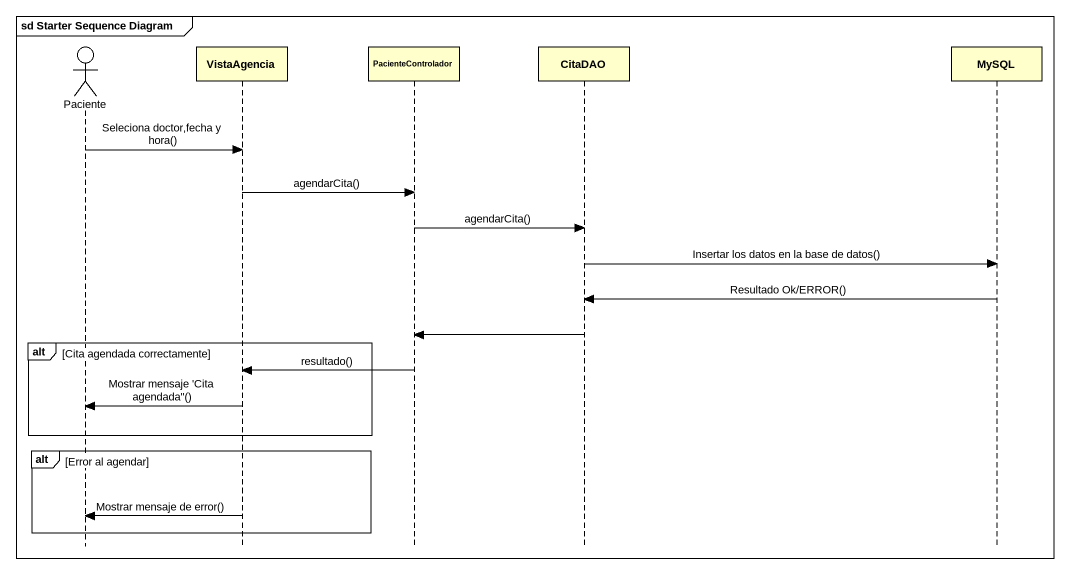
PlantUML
@startuml
mainframe sd Starter Sequence Diagram
hide footbox
actor Paciente
participant VistaAgencia
participant PacienteControlador
participant CitaDAO
participant MySQL

Paciente -> VistaAgencia : Seleciona doctor,fecha y hora()
VistaAgencia -> PacienteControlador : agendarCita()
PacienteControlador -> CitaDAO : agendarCita()
CitaDAO -> MySQL : Insertar los datos en la base de datos()
MySQL -> CitaDAO : Resultado Ok/ERROR()
CitaDAO -> PacienteControlador
alt Cita agendada correctamente
  PacienteControlador -> VistaAgencia : resultado()
  VistaAgencia -> Paciente : Mostrar mensaje 'Cita agendada''()
end
alt Error al agendar
  VistaAgencia -> Paciente : Mostrar mensaje de error()
end
@enduml
